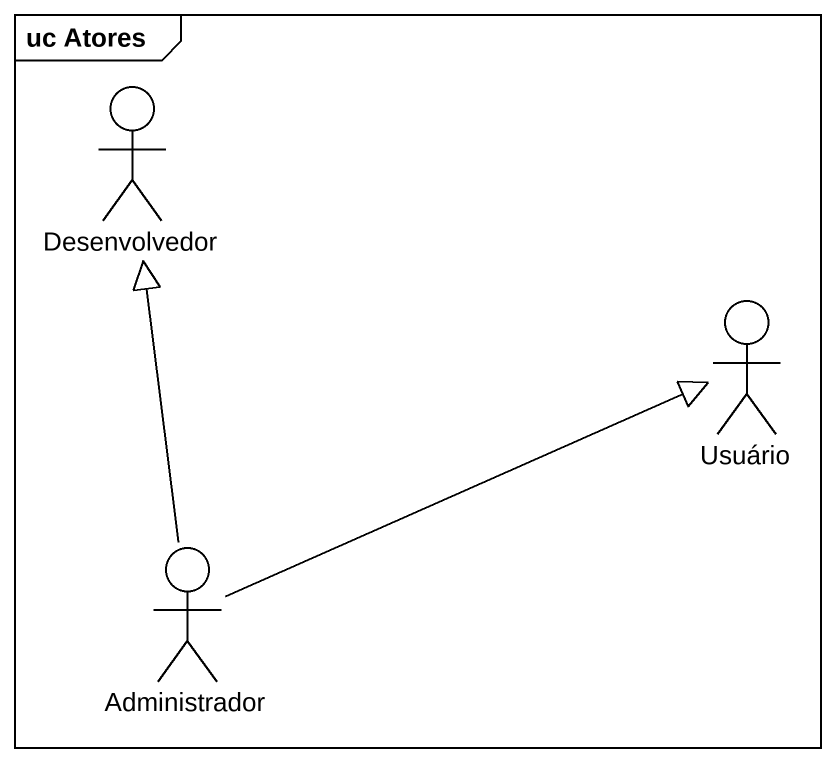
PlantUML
@startuml
mainframe uc Atores
actor Desenvolvedor
actor Usuário
actor Administrador
Administrador -up-|> Desenvolvedor
Administrador -right-|> Usuário
@enduml
